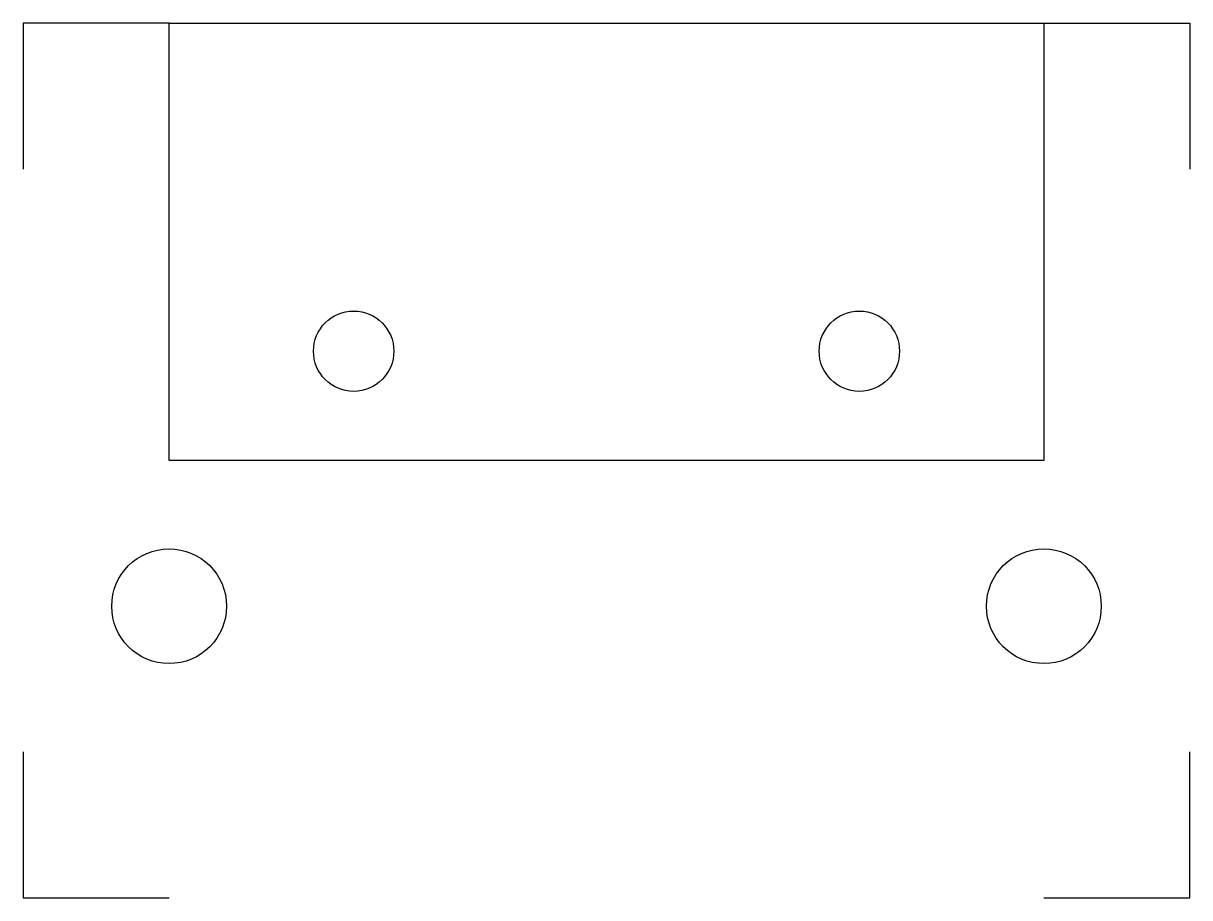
# Model space of a CAD drawing. Header units: millimetres. Extents: x 0 to 10.2, y 0 to 7.6.
import ezdxf

# ---------------------------------------------------------------- set-up
doc = ezdxf.new("R2010")
doc.units = ezdxf.units.MM
doc.header["$LTSCALE"] = 2
doc.layers.add('Layer1', color=7, linetype='Continuous')

msp = doc.modelspace()

# ---------------------------------------------------------------- linework, layer by layer
at = {"layer": 'Layer1'}
for p, q in [((1.27, 7.62), (0, 7.62)), ((0, 7.62), (0, 6.35)), ((8.89, 7.62), (10.16, 7.62)), ((10.16, 7.62), (10.16, 6.35)), ((0, 1.27), (0, 0)), ((10.16, 0), (10.16, 1.27)), ((0, 0), (1.27, 0)), ((8.89, 0), (10.16, 0))]:
    msp.add_line(p, q, dxfattribs=at)
msp.add_lwpolyline([(1.27, 7.62), (8.89, 7.62), (8.89, 3.81), (1.27, 3.81)], close=True, dxfattribs=at)
for centre, radius in [((2.8775, 4.7625), 0.35), ((7.2825, 4.7625), 0.35), ((1.27, 2.54), 0.5), ((8.89, 2.54), 0.5)]:
    msp.add_circle(centre, radius, dxfattribs=at)

doc.saveas('drawing.dxf')
